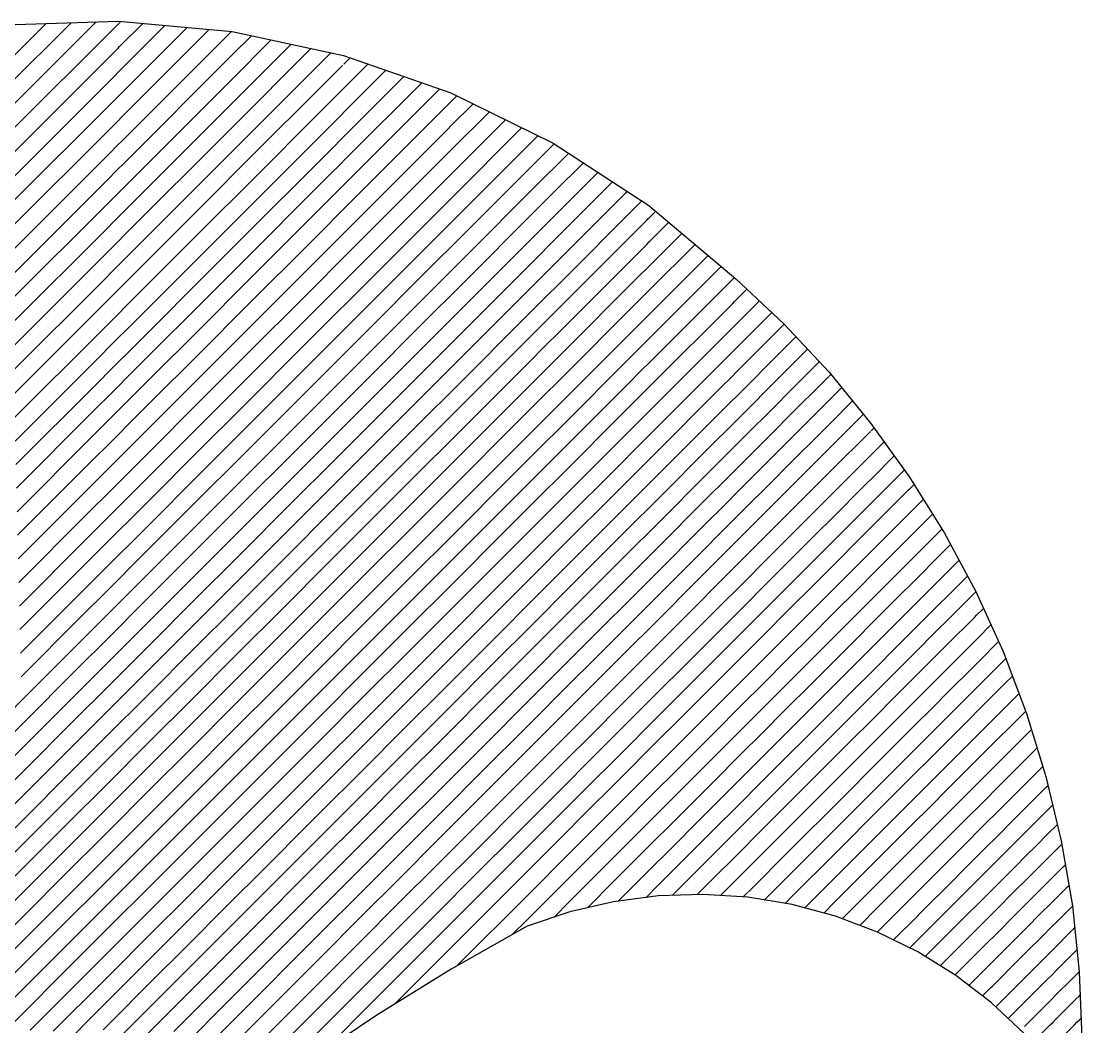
# Model space of a CAD drawing. Header units: metres. Extents: x 0 to 7795, y 0 to 4205.
# Drawn here: x 7352.68 to 7368.2, y 766.69 to 781.4 of the extents above; entities that cross this region are included whole.
import ezdxf

# ---------------------------------------------------------------- set-up
doc = ezdxf.new("R2010")
doc.units = ezdxf.units.M
doc.layers.add('MTH-CARIMBO-TXT1', color=1, linetype='Continuous')

msp = doc.modelspace()

# ---------------------------------------------------------------- linework, layer by layer
at = {"layer": 'MTH-CARIMBO-TXT1', "linetype": 'Continuous'}
for p, q in [((7352.449286, 780.778063), (7353.040679, 781.369456)), ((7352.457987, 780.43321), (7353.405694, 781.380918)), ((7352.466687, 780.088357), (7353.770709, 781.39238)), ((7352.475387, 779.743504), (7354.09869, 781.366806)), ((7354.102346, 781.370463), (7354.131838, 781.399955)), ((7354.116329, 781.030892), (7354.45598, 781.370544)), ((7354.130312, 780.691322), (7354.780122, 781.341132)), ((7354.144295, 780.351751), (7355.104265, 781.311721)), ((7354.158278, 780.012181), (7355.428407, 781.28231)), ((7354.172261, 779.67261), (7355.752549, 781.252899)), ((7355.761829, 780.908625), (7356.044279, 781.191075)), ((7352.484087, 779.39865), (7354.074218, 780.988781)), ((7354.074218, 780.988781), (7354.094974, 781.009537)), ((7354.094974, 781.009537), (7354.116329, 781.030892)), ((7355.762488, 780.555731), (7356.335122, 781.128365)), ((7355.763147, 780.202836), (7356.625965, 781.065654)), ((7355.763805, 779.849941), (7356.916807, 781.002944)), ((7354.186243, 779.33304), (7355.739972, 780.886769)), ((7355.739972, 780.886769), (7355.761829, 780.908625)), ((7355.764464, 779.497047), (7357.20765, 780.940233)), ((7357.395138, 780.774167), (7357.487962, 780.866992)), ((7354.089456, 780.650466), (7354.130312, 780.691322)), ((7355.765123, 779.144152), (7357.375667, 780.754696)), ((7357.407033, 780.432509), (7357.750384, 780.77586)), ((7357.418928, 780.090851), (7358.012805, 780.684728)), ((7352.492787, 779.053797), (7354.049746, 780.610755)), ((7354.049746, 780.610755), (7354.089456, 780.650466)), ((7354.200226, 778.993469), (7355.718176, 780.511419)), ((7355.718176, 780.511419), (7355.762488, 780.555731)), ((7357.430823, 779.749193), (7358.275226, 780.593596)), ((7355.765782, 778.791258), (7357.335012, 780.360488)), ((7357.335012, 780.360488), (7357.371236, 780.396712)), ((7357.371236, 780.396712), (7357.407033, 780.432509)), ((7357.442719, 779.407534), (7358.537648, 780.502464)), ((7357.454614, 779.065876), (7358.800069, 780.411332)), ((7352.501488, 778.708944), (7354.025274, 780.23273)), ((7354.025274, 780.23273), (7354.083938, 780.291394)), ((7354.083938, 780.291394), (7354.144295, 780.351751)), ((7355.696379, 780.136069), (7355.763147, 780.202836)), ((7357.466509, 778.724218), (7358.954026, 780.211735)), ((7358.954026, 780.211735), (7358.965488, 780.223197)), ((7358.965488, 780.223197), (7359.05316, 780.310869)), ((7354.214209, 778.653899), (7355.696379, 780.136069)), ((7357.357012, 780.028934), (7357.418928, 780.090851)), ((7358.965541, 779.869696), (7359.290344, 780.1945)), ((7358.965594, 779.516196), (7359.527528, 780.07813)), ((7354.000802, 779.854705), (7354.07842, 779.932323)), ((7354.07842, 779.932323), (7354.158278, 780.012181)), ((7355.76644, 778.438363), (7357.294357, 779.966279)), ((7357.294357, 779.966279), (7357.357012, 780.028934)), ((7358.965646, 779.162695), (7359.764712, 779.961761)), ((7352.510188, 778.364091), (7354.000802, 779.854705)), ((7354.228192, 778.314328), (7355.674583, 779.760719)), ((7355.674583, 779.760719), (7355.763805, 779.849941)), ((7357.342788, 779.661157), (7357.430823, 779.749193)), ((7357.478404, 778.38256), (7358.923079, 779.827235)), ((7358.923079, 779.827235), (7358.965541, 779.869696)), ((7358.965699, 778.809195), (7360.001897, 779.845392)), ((7354.072902, 779.573252), (7354.172261, 779.67261)), ((7357.253702, 779.572071), (7357.342788, 779.661157)), ((7358.965752, 778.455694), (7360.239081, 779.729023)), ((7358.965805, 778.102194), (7360.459046, 779.595435)), ((7360.462485, 779.598874), (7360.474873, 779.611261)), ((7352.518888, 778.019238), (7353.97633, 779.476679)), ((7353.97633, 779.476679), (7354.072902, 779.573252)), ((7355.652786, 779.385369), (7355.764464, 779.497047)), ((7355.767099, 778.085468), (7357.253702, 779.572071)), ((7357.490299, 778.040902), (7358.892132, 779.442735)), ((7358.892132, 779.442735), (7358.965594, 779.516196)), ((7360.469934, 779.252769), (7360.688847, 779.471683)), ((7354.067384, 779.214181), (7354.186243, 779.33304)), ((7354.242175, 777.974758), (7355.652786, 779.385369)), ((7357.213047, 779.177863), (7357.328563, 779.293379)), ((7357.328563, 779.293379), (7357.442719, 779.407534)), ((7360.477383, 778.906665), (7360.902822, 779.332104)), ((7353.951858, 779.098654), (7354.067384, 779.214181)), ((7355.63099, 779.010019), (7355.765123, 779.144152)), ((7355.767758, 777.732574), (7357.213047, 779.177863)), ((7358.861185, 779.058234), (7358.965646, 779.162695)), ((7358.965858, 777.748694), (7360.409154, 779.191989)), ((7360.409154, 779.191989), (7360.449178, 779.232014)), ((7360.449178, 779.232014), (7360.469934, 779.252769)), ((7360.484832, 778.56056), (7361.116797, 779.192525)), ((7352.527588, 777.674384), (7353.951858, 779.098654)), ((7354.061866, 778.855109), (7354.200226, 778.993469)), ((7354.256158, 777.635187), (7355.63099, 779.010019)), ((7357.314339, 778.925602), (7357.454614, 779.065876)), ((7357.502195, 777.699243), (7358.861185, 779.058234)), ((7360.49228, 778.214455), (7361.330772, 779.052947)), ((7353.927386, 778.720629), (7354.061866, 778.855109)), ((7357.172392, 778.783654), (7357.314339, 778.925602)), ((7358.830238, 778.673734), (7358.965699, 778.809195)), ((7360.359261, 778.788543), (7360.437046, 778.866328)), ((7360.437046, 778.866328), (7360.477383, 778.906665)), ((7360.499729, 777.868351), (7361.544746, 778.913368)), ((7352.536288, 777.329531), (7353.927386, 778.720629)), ((7354.056348, 778.496038), (7354.214209, 778.653899)), ((7355.609194, 778.63467), (7355.765782, 778.791258)), ((7355.768417, 777.379679), (7357.172392, 778.783654)), ((7357.300115, 778.557824), (7357.466509, 778.724218)), ((7357.51409, 777.357585), (7358.830238, 778.673734)), ((7358.965911, 777.395193), (7360.359261, 778.788543)), ((7360.507178, 777.522246), (7361.758721, 778.773789)), ((7353.902914, 778.342603), (7354.056348, 778.496038)), ((7354.270141, 777.295617), (7355.609194, 778.63467)), ((7357.131737, 778.389446), (7357.300115, 778.557824)), ((7360.309369, 778.385097), (7360.424914, 778.500642)), ((7360.424914, 778.500642), (7360.484832, 778.56056)), ((7360.514626, 777.176141), (7361.834472, 778.495987)), ((7361.834472, 778.495987), (7361.848188, 778.509703)), ((7361.848188, 778.509703), (7361.860775, 778.52229)), ((7361.860775, 778.52229), (7361.960905, 778.62242)), ((7352.544988, 776.984678), (7353.902914, 778.342603)), ((7355.587397, 778.25932), (7355.76644, 778.438363)), ((7355.769075, 777.026784), (7357.131737, 778.389446)), ((7357.285891, 778.190047), (7357.478404, 778.38256)), ((7358.799291, 778.289233), (7358.965752, 778.455694)), ((7358.965964, 777.041693), (7360.309369, 778.385097)), ((7361.865517, 778.173479), (7362.152836, 778.460798)), ((7354.05083, 778.136967), (7354.228192, 778.314328)), ((7354.284124, 776.956046), (7355.587397, 778.25932)), ((7357.091082, 777.995237), (7357.285891, 778.190047)), ((7357.525985, 777.015927), (7358.799291, 778.289233)), ((7360.412781, 778.134956), (7360.49228, 778.214455)), ((7361.870259, 777.824668), (7362.344768, 778.299176)), ((7353.878442, 777.964578), (7354.05083, 778.136967)), ((7355.565601, 777.88397), (7355.767099, 778.085468)), ((7357.271667, 777.822269), (7357.490299, 778.040902)), ((7358.768344, 777.904733), (7358.965805, 778.102194)), ((7360.259477, 777.981652), (7360.412781, 778.134956)), ((7360.522075, 776.830037), (7361.790039, 778.098001)), ((7361.790039, 778.098001), (7361.829398, 778.137359)), ((7361.829398, 778.137359), (7361.865517, 778.173479)), ((7361.875001, 777.475856), (7362.5367, 778.137554)), ((7352.553689, 776.639825), (7353.878442, 777.964578)), ((7354.045312, 777.777895), (7354.242175, 777.974758)), ((7354.298107, 776.616476), (7355.565601, 777.88397)), ((7355.769734, 776.67389), (7357.091082, 777.995237)), ((7357.53788, 776.674269), (7358.768344, 777.904733)), ((7358.966017, 776.688192), (7360.259477, 777.981652)), ((7361.879743, 777.127045), (7362.728631, 777.975933)), ((7353.85397, 777.586552), (7354.045312, 777.777895)), ((7355.543804, 777.50862), (7355.767758, 777.732574)), ((7357.050427, 777.601029), (7357.271667, 777.822269)), ((7358.737397, 777.520232), (7358.965858, 777.748694)), ((7360.209584, 777.578206), (7360.400649, 777.769271)), ((7360.400649, 777.769271), (7360.499729, 777.868351)), ((7361.745607, 777.700015), (7361.810608, 777.765016)), ((7361.810608, 777.765016), (7361.870259, 777.824668)), ((7361.884485, 776.778233), (7362.920563, 777.814311)), ((7352.562389, 776.294972), (7353.85397, 777.586552)), ((7354.039794, 777.418824), (7354.256158, 777.635187)), ((7355.770393, 776.320995), (7357.050427, 777.601029)), ((7357.257443, 777.454492), (7357.502195, 777.699243)), ((7358.96607, 776.334692), (7360.209584, 777.578206)), ((7360.529524, 776.483932), (7361.745607, 777.700015)), ((7361.889227, 776.429422), (7363.112494, 777.652689)), ((7353.829498, 777.208527), (7354.039794, 777.418824)), ((7354.31209, 776.276905), (7355.543804, 777.50862)), ((7357.009772, 777.206821), (7357.257443, 777.454492)), ((7357.549775, 776.332611), (7358.737397, 777.520232)), ((7360.388517, 777.403585), (7360.507178, 777.522246)), ((7361.791818, 777.392672), (7361.875001, 777.475856)), ((7363.139323, 777.325964), (7363.29581, 777.482451)), ((7354.034277, 777.059753), (7354.270141, 777.295617)), ((7355.522008, 777.13327), (7355.768417, 777.379679)), ((7357.243219, 777.086714), (7357.51409, 777.357585)), ((7358.70645, 777.135732), (7358.965911, 777.395193)), ((7360.159692, 777.17476), (7360.388517, 777.403585)), ((7360.536973, 776.137827), (7361.701175, 777.30203)), ((7361.701175, 777.30203), (7361.791818, 777.392672)), ((7361.893969, 776.08061), (7363.087919, 777.27456)), ((7363.087919, 777.27456), (7363.115578, 777.302219)), ((7363.115578, 777.302219), (7363.139323, 777.325964)), ((7363.146018, 776.979106), (7363.478074, 777.311162)), ((7352.571089, 775.950118), (7353.829498, 777.208527)), ((7354.326072, 775.937335), (7355.522008, 777.13327)), ((7355.771052, 775.9681), (7357.009772, 777.206821)), ((7357.561671, 775.990953), (7358.70645, 777.135732)), ((7358.966123, 775.981191), (7360.159692, 777.17476)), ((7360.376384, 777.037899), (7360.514626, 777.176141)), ((7361.773028, 777.020329), (7361.879743, 777.127045)), ((7363.152713, 776.632248), (7363.660338, 777.139873)), ((7353.805026, 776.830502), (7354.034277, 777.059753)), ((7354.028759, 776.700681), (7354.284124, 776.956046)), ((7355.500211, 776.75792), (7355.769075, 777.026784)), ((7356.969117, 776.812612), (7357.243219, 777.086714)), ((7357.228994, 776.718937), (7357.525985, 777.015927)), ((7358.675503, 776.751232), (7358.965964, 777.041693)), ((7360.109799, 776.771314), (7360.376384, 777.037899)), ((7361.656743, 776.904044), (7361.773028, 777.020329)), ((7363.095632, 776.92872), (7363.146018, 776.979106)), ((7363.159409, 776.28539), (7363.837455, 776.963436)), ((7352.579789, 775.605265), (7353.805026, 776.830502)), ((7355.77171, 775.615206), (7356.969117, 776.812612)), ((7360.364252, 776.672213), (7360.522075, 776.830037)), ((7360.544421, 775.791723), (7361.656743, 776.904044)), ((7361.898711, 775.731799), (7363.036943, 776.870031)), ((7363.036943, 776.870031), (7363.095632, 776.92872)), ((7353.780554, 776.452476), (7354.028759, 776.700681)), ((7354.340055, 775.597764), (7355.500211, 776.75792)), ((7355.478415, 776.38257), (7355.769734, 776.67389)), ((7356.928462, 776.418404), (7357.228994, 776.718937)), ((7357.21477, 776.351159), (7357.53788, 776.674269)), ((7357.573566, 775.649294), (7358.675503, 776.751232)), ((7358.644556, 776.366731), (7358.966017, 776.688192)), ((7358.966176, 775.627691), (7360.109799, 776.771314)), ((7360.059907, 776.367869), (7360.364252, 776.672213)), ((7361.612311, 776.506059), (7361.754238, 776.647986)), ((7361.754238, 776.647986), (7361.884485, 776.778233)), ((7363.075687, 776.555221), (7363.152713, 776.632248)), ((7363.84303, 776.615457), (7364.013125, 776.785553)), ((7354.023241, 776.34161), (7354.298107, 776.616476)), ((7360.352119, 776.306528), (7360.529524, 776.483932)), ((7360.55187, 775.445618), (7361.612311, 776.506059)), ((7362.985967, 776.465501), (7363.075687, 776.555221)), ((7363.166104, 775.938532), (7363.813609, 776.586037)), ((7363.813609, 776.586037), (7363.84303, 776.615457)), ((7363.847887, 776.266762), (7364.183933, 776.602808)), ((7352.588489, 775.260412), (7353.780554, 776.452476)), ((7353.756082, 776.074451), (7354.023241, 776.34161)), ((7354.354038, 775.258194), (7355.478415, 776.38257)), ((7355.456618, 776.007221), (7355.770393, 776.320995)), ((7355.772369, 775.262311), (7356.928462, 776.418404)), ((7356.887807, 776.024196), (7357.21477, 776.351159)), ((7357.200546, 775.983381), (7357.549775, 776.332611)), ((7357.585461, 775.307636), (7358.644556, 776.366731)), ((7358.613609, 775.982231), (7358.96607, 776.334692)), ((7358.966229, 775.274191), (7360.059907, 776.367869)), ((7361.735447, 776.275642), (7361.889227, 776.429422)), ((7361.903453, 775.382988), (7362.985967, 776.465501)), ((7363.852745, 775.918066), (7364.354742, 776.420063)), ((7354.017723, 775.982539), (7354.31209, 776.276905)), ((7360.010015, 775.964423), (7360.352119, 776.306528)), ((7361.567878, 776.108073), (7361.735447, 776.275642)), ((7362.93499, 776.060972), (7363.055741, 776.181723)), ((7363.055741, 776.181723), (7363.159409, 776.28539)), ((7363.172799, 775.591673), (7363.789764, 776.208638)), ((7363.789764, 776.208638), (7363.847887, 776.266762)), ((7363.857603, 775.569371), (7364.494191, 776.205959)), ((7364.499043, 776.21081), (7364.523721, 776.235488)), ((7352.597189, 774.915559), (7353.756082, 776.074451)), ((7355.773028, 774.909416), (7356.887807, 776.024196)), ((7360.339987, 775.940842), (7360.536973, 776.137827)), ((7360.559319, 775.099513), (7361.567878, 776.108073)), ((7361.716657, 775.903299), (7361.893969, 776.08061)), ((7361.908195, 775.034176), (7362.93499, 776.060972)), ((7364.503116, 775.86133), (7364.683023, 776.041237)), ((7353.73161, 775.696426), (7354.017723, 775.982539)), ((7354.012205, 775.623467), (7354.326072, 775.937335)), ((7354.368021, 774.918623), (7355.456618, 776.007221)), ((7355.434822, 775.631871), (7355.771052, 775.9681)), ((7356.847152, 775.629987), (7357.200546, 775.983381)), ((7357.186322, 775.615604), (7357.561671, 775.990953)), ((7357.597356, 774.965978), (7358.613609, 775.982231)), ((7358.582662, 775.59773), (7358.966123, 775.981191)), ((7358.966282, 774.92069), (7360.010015, 775.964423)), ((7359.960122, 775.560977), (7360.339987, 775.940842)), ((7361.523446, 775.710087), (7361.716657, 775.903299)), ((7363.035796, 775.808224), (7363.166104, 775.938532)), ((7363.765918, 775.831239), (7363.852745, 775.918066)), ((7364.467748, 775.825962), (7364.503116, 775.86133)), ((7360.327855, 775.575156), (7360.544421, 775.791723)), ((7360.566768, 774.753409), (7361.523446, 775.710087)), ((7361.697867, 775.530955), (7361.898711, 775.731799)), ((7362.884014, 775.656442), (7363.035796, 775.808224)), ((7363.179495, 775.244815), (7363.765918, 775.831239)), ((7363.862461, 775.220675), (7364.467748, 775.825962)), ((7364.507189, 775.511849), (7364.842325, 775.846986)), ((7352.60589, 774.570705), (7353.73161, 775.696426)), ((7353.707138, 775.3184), (7354.012205, 775.623467)), ((7354.006687, 775.264396), (7354.340055, 775.597764)), ((7354.382004, 774.579053), (7355.434822, 775.631871)), ((7355.413025, 775.256521), (7355.77171, 775.615206)), ((7355.773687, 774.556522), (7356.847152, 775.629987)), ((7356.806497, 775.235779), (7357.186322, 775.615604)), ((7357.172098, 775.247826), (7357.573566, 775.649294)), ((7357.609252, 774.62432), (7358.582662, 775.59773)), ((7358.551715, 775.21323), (7358.966176, 775.627691)), ((7358.966335, 774.56719), (7359.960122, 775.560977)), ((7359.91023, 775.157531), (7360.327855, 775.575156)), ((7361.912937, 774.685365), (7362.884014, 775.656442)), ((7363.015851, 775.434725), (7363.172799, 775.591673)), ((7363.742072, 775.45384), (7363.857603, 775.569371)), ((7364.511262, 775.162369), (7365.001628, 775.652735)), ((7360.315722, 775.20947), (7360.55187, 775.445618)), ((7361.479014, 775.312102), (7361.697867, 775.530955)), ((7362.833038, 775.251912), (7363.015851, 775.434725)), ((7363.18619, 774.897957), (7363.742072, 775.45384)), ((7363.867319, 774.871979), (7364.441305, 775.445965)), ((7364.441305, 775.445965), (7364.507189, 775.511849)), ((7364.515335, 774.812889), (7365.103105, 775.400659)), ((7365.112992, 775.410546), (7365.157322, 775.454876)), ((7352.61459, 774.225852), (7353.707138, 775.3184)), ((7353.682666, 774.940375), (7354.006687, 775.264396)), ((7354.001169, 774.905325), (7354.354038, 775.258194)), ((7354.395987, 774.239482), (7355.413025, 775.256521)), ((7355.391229, 774.881171), (7355.772369, 775.262311)), ((7355.774345, 774.203627), (7356.806497, 775.235779)), ((7356.765842, 774.84157), (7357.172098, 775.247826)), ((7357.157874, 774.880049), (7357.585461, 775.307636)), ((7358.520768, 774.82873), (7358.966229, 775.274191)), ((7360.574216, 774.407304), (7361.479014, 775.312102)), ((7361.679077, 775.158612), (7361.903453, 775.382988)), ((7361.917679, 774.336553), (7362.833038, 775.251912)), ((7362.995905, 775.061226), (7363.179495, 775.244815)), ((7365.117429, 775.061429), (7365.30497, 775.24897)), ((7357.621147, 774.282662), (7358.551715, 775.21323)), ((7358.966388, 774.213689), (7359.91023, 775.157531)), ((7359.860338, 774.754086), (7360.315722, 775.20947)), ((7360.30359, 774.843784), (7360.559319, 775.099513)), ((7361.434582, 774.914116), (7361.679077, 775.158612)), ((7363.718227, 775.076441), (7363.862461, 775.220675)), ((7364.414862, 775.065969), (7364.511262, 775.162369)), ((7352.62329, 773.880999), (7353.682666, 774.940375)), ((7357.14365, 774.512271), (7357.597356, 774.965978)), ((7361.660287, 774.786268), (7361.908195, 775.034176)), ((7362.782062, 774.847383), (7362.995905, 775.061226)), ((7363.192885, 774.551099), (7363.718227, 775.076441)), ((7363.872177, 774.523284), (7364.414862, 775.065969)), ((7364.519408, 774.463408), (7365.075601, 775.019601)), ((7365.075601, 775.019601), (7365.117429, 775.061429)), ((7365.121865, 774.712312), (7365.452617, 775.043064)), ((7353.658194, 774.562349), (7354.001169, 774.905325)), ((7353.995651, 774.546253), (7354.368021, 774.918623)), ((7354.40997, 773.899912), (7355.391229, 774.881171)), ((7355.369432, 774.505821), (7355.773028, 774.909416)), ((7355.775004, 773.850733), (7356.765842, 774.84157)), ((7356.725187, 774.447362), (7357.157874, 774.880049)), ((7357.633042, 773.941004), (7358.520768, 774.82873)), ((7358.489821, 774.444229), (7358.966282, 774.92069)), ((7359.810445, 774.35064), (7360.30359, 774.843784)), ((7360.581665, 774.0612), (7361.434582, 774.914116)), ((7361.390149, 774.516131), (7361.660287, 774.786268)), ((7361.922421, 773.987742), (7362.782062, 774.847383)), ((7362.97596, 774.687728), (7363.18619, 774.897957)), ((7363.694381, 774.699042), (7363.867319, 774.871979)), ((7364.388418, 774.685972), (7364.515335, 774.812889)), ((7365.126302, 774.363196), (7365.600265, 774.837159)), ((7357.129425, 774.144494), (7357.609252, 774.62432)), ((7358.966441, 773.860189), (7359.860338, 774.754086)), ((7360.291457, 774.478099), (7360.566768, 774.753409)), ((7361.641497, 774.413925), (7361.912937, 774.685365)), ((7362.731085, 774.442853), (7362.97596, 774.687728)), ((7363.19958, 774.204241), (7363.694381, 774.699042)), ((7363.877034, 774.174588), (7364.388418, 774.685972)), ((7364.523481, 774.113928), (7365.048097, 774.638544)), ((7365.048097, 774.638544), (7365.121865, 774.712312)), ((7365.678119, 774.56146), (7365.742045, 774.625385)), ((7352.63199, 773.536146), (7353.658194, 774.562349)), ((7353.633722, 774.184324), (7353.995651, 774.546253)), ((7353.990133, 774.187182), (7354.382004, 774.579053)), ((7354.423953, 773.560341), (7355.369432, 774.505821)), ((7355.347636, 774.130471), (7355.773687, 774.556522)), ((7356.684532, 774.053154), (7357.14365, 774.512271)), ((7358.458874, 774.059729), (7358.966335, 774.56719)), ((7359.760553, 773.947194), (7360.291457, 774.478099)), ((7360.589114, 773.715095), (7361.390149, 774.516131)), ((7362.956015, 774.314229), (7363.192885, 774.551099)), ((7363.670535, 774.321643), (7363.872177, 774.523284)), ((7364.361975, 774.305976), (7364.519408, 774.463408)), ((7365.130738, 774.014079), (7365.661944, 774.545284)), ((7365.661944, 774.545284), (7365.678119, 774.56146)), ((7355.775663, 773.497838), (7356.725187, 774.447362)), ((7357.644937, 773.599345), (7358.489821, 774.444229)), ((7358.966494, 773.506688), (7359.810445, 774.35064)), ((7360.279325, 774.112413), (7360.574216, 774.407304)), ((7361.345717, 774.118145), (7361.641497, 774.413925)), ((7361.622707, 774.041581), (7361.917679, 774.336553)), ((7361.927163, 773.638931), (7362.731085, 774.442853)), ((7362.680109, 774.038323), (7362.956015, 774.314229)), ((7363.206276, 773.857383), (7363.670535, 774.321643)), ((7363.881892, 773.825893), (7364.361975, 774.305976)), ((7365.020593, 774.257486), (7365.126302, 774.363196)), ((7365.684146, 774.213933), (7365.877785, 774.407572)), ((7352.64069, 773.191293), (7353.633722, 774.184324)), ((7353.60925, 773.806299), (7353.990133, 774.187182)), ((7353.984615, 773.828111), (7354.395987, 774.239482)), ((7355.32584, 773.755121), (7355.774345, 774.203627)), ((7357.115201, 773.776716), (7357.621147, 774.282662)), ((7358.427927, 773.675228), (7358.966388, 774.213689)), ((7362.936069, 773.94073), (7363.19958, 774.204241)), ((7363.64669, 773.944244), (7363.877034, 774.174588)), ((7364.527554, 773.764448), (7365.020593, 774.257486)), ((7365.135175, 773.664962), (7365.635147, 774.164934)), ((7365.635147, 774.164934), (7365.684146, 774.213933)), ((7365.690173, 773.866406), (7366.013526, 774.18976)), ((7354.437936, 773.220771), (7355.347636, 774.130471)), ((7355.776322, 773.144943), (7356.684532, 774.053154)), ((7356.643877, 773.658945), (7357.129425, 774.144494)), ((7357.656832, 773.257687), (7358.458874, 774.059729)), ((7359.710661, 773.543748), (7360.279325, 774.112413)), ((7360.267193, 773.746727), (7360.581665, 774.0612)), ((7360.596563, 773.36899), (7361.345717, 774.118145)), ((7361.301285, 773.720159), (7361.622707, 774.041581)), ((7361.931905, 773.290119), (7362.680109, 774.038323)), ((7364.335532, 773.925979), (7364.523481, 774.113928)), ((7364.993088, 773.876429), (7365.130738, 774.014079)), ((7353.979097, 773.469039), (7354.40997, 773.899912)), ((7355.304043, 773.379772), (7355.775004, 773.850733)), ((7357.100977, 773.408939), (7357.633042, 773.941004)), ((7358.39698, 773.290728), (7358.966441, 773.860189)), ((7358.966547, 773.153188), (7359.760553, 773.947194)), ((7361.603917, 773.669238), (7361.922421, 773.987742)), ((7362.629133, 773.633794), (7362.936069, 773.94073)), ((7362.916124, 773.567231), (7363.206276, 773.857383)), ((7363.212971, 773.510525), (7363.64669, 773.944244)), ((7363.88675, 773.477197), (7364.335532, 773.925979)), ((7364.531627, 773.414967), (7364.993088, 773.876429)), ((7365.60835, 773.784584), (7365.690173, 773.866406)), ((7365.696199, 773.518879), (7366.149267, 773.971947)), ((7352.649391, 772.846439), (7353.60925, 773.806299)), ((7353.584778, 773.428273), (7353.984615, 773.828111)), ((7354.451918, 772.8812), (7355.32584, 773.755121)), ((7356.603222, 773.264737), (7357.115201, 773.776716)), ((7359.660768, 773.140303), (7360.267193, 773.746727)), ((7360.25506, 773.381041), (7360.589114, 773.715095)), ((7360.604011, 773.022886), (7361.301285, 773.720159)), ((7363.622844, 773.566845), (7363.881892, 773.825893)), ((7364.309089, 773.545983), (7364.527554, 773.764448)), ((7365.139611, 773.315845), (7365.60835, 773.784584)), ((7366.193072, 773.662199), (7366.276114, 773.745241)), ((7353.973579, 773.109968), (7354.423953, 773.560341)), ((7355.77698, 772.792049), (7356.643877, 773.658945)), ((7357.086753, 773.041161), (7357.644937, 773.599345)), ((7357.668728, 772.916029), (7358.427927, 773.675228)), ((7358.9666, 772.799687), (7359.710661, 773.543748)), ((7361.256853, 773.322174), (7361.603917, 773.669238)), ((7361.585127, 773.296894), (7361.927163, 773.638931)), ((7361.936647, 772.941308), (7362.629133, 773.633794)), ((7362.578157, 773.229264), (7362.916124, 773.567231)), ((7363.219666, 773.163667), (7363.622844, 773.566845)), ((7363.891608, 773.128502), (7364.309089, 773.545983)), ((7364.965584, 773.495371), (7365.135175, 773.664962)), ((7365.702226, 773.171352), (7366.169151, 773.638278)), ((7366.169151, 773.638278), (7366.193072, 773.662199)), ((7352.658091, 772.501586), (7353.584778, 773.428273)), ((7353.560306, 773.050248), (7353.979097, 773.469039)), ((7354.465901, 772.54163), (7355.304043, 773.379772)), ((7355.282247, 773.004422), (7355.775663, 773.497838)), ((7356.562567, 772.870528), (7357.100977, 773.408939)), ((7358.366033, 772.906228), (7358.966494, 773.506688)), ((7359.610876, 772.736857), (7360.25506, 773.381041)), ((7362.896179, 773.193733), (7363.212971, 773.510525)), ((7363.598999, 773.189446), (7363.88675, 773.477197)), ((7364.282646, 773.165986), (7364.531627, 773.414967)), ((7364.5357, 773.065487), (7364.965584, 773.495371)), ((7365.144048, 772.966728), (7365.581553, 773.404233)), ((7365.581553, 773.404233), (7365.696199, 773.518879)), ((7366.201971, 773.317544), (7366.399584, 773.515158)), ((7353.968061, 772.750897), (7354.437936, 773.220771)), ((7355.777639, 772.439154), (7356.603222, 773.264737)), ((7357.072529, 772.673384), (7357.656832, 773.257687)), ((7357.680623, 772.574371), (7358.39698, 773.290728)), ((7360.242928, 773.015356), (7360.596563, 773.36899)), ((7360.61146, 772.676781), (7361.256853, 773.322174)), ((7361.212421, 772.924188), (7361.585127, 773.296894)), ((7361.566337, 772.924551), (7361.931905, 773.290119)), ((7361.941389, 772.592496), (7362.578157, 773.229264)), ((7364.93808, 773.114313), (7365.139611, 773.315845)), ((7365.708252, 772.823826), (7366.145046, 773.26062)), ((7366.145046, 773.26062), (7366.201971, 773.317544)), ((7366.210869, 772.972889), (7366.523055, 773.285075)), ((7353.535834, 772.672223), (7353.973579, 773.109968)), ((7355.26045, 772.629072), (7355.776322, 773.144943)), ((7358.335086, 772.521727), (7358.966547, 773.153188)), ((7358.966653, 772.446187), (7359.660768, 773.140303)), ((7362.52718, 772.824734), (7362.896179, 773.193733)), ((7362.876233, 772.820234), (7363.219666, 773.163667)), ((7363.226362, 772.816809), (7363.598999, 773.189446)), ((7363.575153, 772.812047), (7363.891608, 773.128502)), ((7363.896466, 772.779806), (7364.282646, 773.165986)), ((7364.256203, 772.78599), (7364.5357, 773.065487)), ((7364.539773, 772.716007), (7364.93808, 773.114313)), ((7365.554757, 773.023883), (7365.702226, 773.171352)), ((7352.666791, 772.156733), (7353.560306, 773.050248)), ((7354.479884, 772.202059), (7355.282247, 773.004422)), ((7356.521912, 772.47632), (7357.086753, 773.041161)), ((7357.058305, 772.305606), (7357.668728, 772.916029)), ((7359.560983, 772.333411), (7360.242928, 773.015356)), ((7360.230795, 772.64967), (7360.604011, 773.022886)), ((7360.618909, 772.330676), (7361.212421, 772.924188)), ((7361.167988, 772.526202), (7361.566337, 772.924551)), ((7361.547547, 772.552207), (7361.936647, 772.941308)), ((7364.910576, 772.733256), (7365.144048, 772.966728)), ((7365.148485, 772.617611), (7365.554757, 773.023883)), ((7366.120942, 772.882962), (7366.210869, 772.972889)), ((7366.219768, 772.628235), (7366.643482, 773.051948)), ((7353.962543, 772.391825), (7354.451918, 772.8812)), ((7355.238654, 772.253722), (7355.77698, 772.792049)), ((7355.778298, 772.086259), (7356.562567, 772.870528)), ((7357.692518, 772.232713), (7358.366033, 772.906228)), ((7358.304139, 772.137227), (7358.9666, 772.799687)), ((7361.946131, 772.243685), (7362.52718, 772.824734)), ((7362.476204, 772.420205), (7362.876233, 772.820234)), ((7362.856288, 772.446735), (7363.226362, 772.816809)), ((7363.233057, 772.469951), (7363.575153, 772.812047)), ((7363.551307, 772.434648), (7363.896466, 772.779806)), ((7363.901324, 772.431111), (7364.256203, 772.78599)), ((7365.52796, 772.643533), (7365.708252, 772.823826)), ((7365.714279, 772.476299), (7366.120942, 772.882962)), ((7366.657252, 772.712166), (7366.756963, 772.811876)), ((7352.675491, 771.81188), (7353.535834, 772.672223)), ((7353.511362, 772.294197), (7353.968061, 772.750897)), ((7354.493867, 771.862489), (7355.26045, 772.629072)), ((7356.481257, 772.082112), (7357.072529, 772.673384)), ((7358.966706, 772.092687), (7359.610876, 772.736857)), ((7359.511091, 771.929965), (7360.230795, 772.64967)), ((7360.218663, 772.283984), (7360.61146, 772.676781)), ((7364.229759, 772.405993), (7364.539773, 772.716007)), ((7364.543846, 772.366526), (7364.910576, 772.733256)), ((7364.883071, 772.352198), (7365.148485, 772.617611)), ((7365.152921, 772.268494), (7365.52796, 772.643533)), ((7366.096837, 772.505304), (7366.219768, 772.628235)), ((7366.228667, 772.28358), (7366.624238, 772.679151)), ((7366.624238, 772.679151), (7366.657252, 772.712166)), ((7353.957025, 772.032754), (7354.465901, 772.54163)), ((7355.778957, 771.733365), (7356.521912, 772.47632)), ((7357.044081, 771.937829), (7357.680623, 772.574371)), ((7357.704413, 771.891055), (7358.335086, 772.521727)), ((7358.273192, 771.752726), (7358.966653, 772.446187)), ((7360.626358, 771.984572), (7361.167988, 772.526202)), ((7361.123556, 772.128217), (7361.547547, 772.552207)), ((7361.528757, 772.179864), (7361.941389, 772.592496)), ((7362.425228, 772.015675), (7362.856288, 772.446735)), ((7362.836343, 772.073236), (7363.233057, 772.469951)), ((7365.501163, 772.263183), (7365.714279, 772.476299)), ((7365.720305, 772.128772), (7366.096837, 772.505304)), ((7366.670334, 772.371694), (7366.867672, 772.569032)), ((7352.684191, 771.467027), (7353.511362, 772.294197)), ((7353.48689, 771.916172), (7353.962543, 772.391825)), ((7355.216857, 771.878372), (7355.777639, 772.439154)), ((7356.440602, 771.687903), (7357.058305, 772.305606)), ((7358.966758, 771.739186), (7359.560983, 772.333411)), ((7360.206531, 771.918298), (7360.618909, 772.330676)), ((7361.950873, 771.894874), (7362.476204, 772.420205)), ((7363.239752, 772.123093), (7363.551307, 772.434648)), ((7363.527462, 772.057249), (7363.901324, 772.431111)), ((7363.906182, 772.082415), (7364.229759, 772.405993)), ((7364.203316, 772.025996), (7364.543846, 772.366526)), ((7364.547919, 772.017046), (7364.883071, 772.352198)), ((7366.237565, 771.938925), (7366.604994, 772.306354)), ((7366.604994, 772.306354), (7366.670334, 772.371694)), ((7366.683415, 772.031222), (7366.978382, 772.326189)), ((7353.951507, 771.673683), (7354.479884, 772.202059)), ((7354.50785, 771.522918), (7355.238654, 772.253722)), ((7357.029856, 771.570051), (7357.692518, 772.232713)), ((7357.716309, 771.549396), (7358.304139, 772.137227)), ((7359.461199, 771.52652), (7360.218663, 772.283984)), ((7361.079124, 771.730231), (7361.528757, 772.179864)), ((7361.509967, 771.807521), (7361.946131, 772.243685)), ((7364.855567, 771.971141), (7365.152921, 772.268494)), ((7365.157358, 771.919378), (7365.501163, 772.263183)), ((7366.072733, 772.127646), (7366.228667, 772.28358)), ((7353.462418, 771.538146), (7353.957025, 772.032754)), ((7355.195061, 771.503022), (7355.778298, 772.086259)), ((7355.779615, 771.38047), (7356.481257, 772.082112)), ((7358.242245, 771.368226), (7358.966706, 772.092687)), ((7360.194398, 771.552612), (7360.626358, 771.984572)), ((7360.633806, 771.638467), (7361.123556, 772.128217)), ((7361.955615, 771.546062), (7362.425228, 772.015675)), ((7362.374252, 771.611145), (7362.836343, 772.073236)), ((7362.816397, 771.699738), (7363.239752, 772.123093)), ((7363.246448, 771.776235), (7363.527462, 772.057249)), ((7363.503616, 771.67985), (7363.906182, 772.082415)), ((7363.911039, 771.73372), (7364.203316, 772.025996)), ((7364.176873, 771.646), (7364.547919, 772.017046)), ((7365.474366, 771.882833), (7365.720305, 772.128772)), ((7365.726332, 771.781245), (7366.072733, 772.127646)), ((7366.58575, 771.933556), (7366.683415, 772.031222)), ((7366.696497, 771.69075), (7367.040234, 772.034487)), ((7367.040234, 772.034487), (7367.052431, 772.046684)), ((7367.052431, 772.046684), (7367.083762, 772.078015)), ((7352.692891, 771.122173), (7353.48689, 771.916172)), ((7353.945989, 771.314611), (7354.493867, 771.862489)), ((7354.521833, 771.183348), (7355.216857, 771.878372)), ((7356.399947, 771.293695), (7357.044081, 771.937829)), ((7357.015632, 771.202274), (7357.704413, 771.891055)), ((7358.966811, 771.385686), (7359.511091, 771.929965)), ((7359.411306, 771.123074), (7360.206531, 771.918298)), ((7361.491177, 771.435177), (7361.950873, 771.894874)), ((7364.551992, 771.667566), (7364.855567, 771.971141)), ((7364.828063, 771.590083), (7365.157358, 771.919378)), ((7365.161794, 771.570261), (7365.474366, 771.882833)), ((7366.048628, 771.749988), (7366.237565, 771.938925)), ((7366.246464, 771.59427), (7366.58575, 771.933556)), ((7367.071007, 771.711706), (7367.181078, 771.821777)), ((7353.437946, 771.160121), (7353.951507, 771.673683)), ((7355.173264, 771.127672), (7355.778957, 771.733365)), ((7355.780274, 771.027575), (7356.440602, 771.687903)), ((7357.728204, 771.207738), (7358.273192, 771.752726)), ((7358.211298, 770.983726), (7358.966758, 771.739186)), ((7360.641255, 771.292362), (7361.079124, 771.730231)), ((7361.034692, 771.332246), (7361.509967, 771.807521)), ((7362.323275, 771.206616), (7362.816397, 771.699738)), ((7362.796452, 771.326239), (7363.246448, 771.776235)), ((7363.253143, 771.429376), (7363.503616, 771.67985)), ((7363.479771, 771.302451), (7363.911039, 771.73372)), ((7364.15043, 771.266003), (7364.551992, 771.667566)), ((7365.44757, 771.502483), (7365.726332, 771.781245)), ((7365.732359, 771.433718), (7366.048628, 771.749988)), ((7366.566506, 771.560759), (7366.696497, 771.69075)), ((7366.709579, 771.350278), (7367.028155, 771.668855)), ((7367.028155, 771.668855), (7367.071007, 771.711706)), ((7352.701592, 770.77732), (7353.462418, 771.538146)), ((7353.940472, 770.95554), (7354.50785, 771.522918)), ((7356.359292, 770.899487), (7357.029856, 771.570051)), ((7357.001408, 770.834496), (7357.716309, 771.549396)), ((7358.966864, 771.032185), (7359.461199, 771.52652)), ((7359.361414, 770.719628), (7360.194398, 771.552612)), ((7360.182266, 771.186927), (7360.633806, 771.638467)), ((7361.472386, 771.062834), (7361.955615, 771.546062)), ((7361.960357, 771.197251), (7362.374252, 771.611145)), ((7363.915897, 771.385024), (7364.176873, 771.646)), ((7364.556065, 771.318085), (7364.828063, 771.590083)), ((7364.800559, 771.209025), (7365.161794, 771.570261)), ((7366.024523, 771.37233), (7366.246464, 771.59427)), ((7366.255363, 771.249616), (7366.566506, 771.560759)), ((7367.089582, 771.376729), (7367.278393, 771.565539)), ((7352.207602, 770.990438), (7352.684191, 771.467027)), ((7354.535816, 770.843777), (7355.195061, 771.503022)), ((7355.151468, 770.752323), (7355.779615, 771.38047)), ((7357.740099, 770.86608), (7358.242245, 771.368226)), ((7358.180351, 770.599225), (7358.966811, 771.385686)), ((7360.99026, 770.93426), (7361.491177, 771.435177)), ((7362.776507, 770.95274), (7363.253143, 771.429376)), ((7363.455925, 770.925052), (7363.915897, 771.385024)), ((7365.166231, 771.221144), (7365.44757, 771.502483)), ((7365.420773, 771.122133), (7365.732359, 771.433718)), ((7365.738385, 771.086192), (7366.024523, 771.37233)), ((7367.016076, 771.303222), (7367.089582, 771.376729)), ((7353.413474, 770.782096), (7353.945989, 771.314611)), ((7355.780933, 770.674681), (7356.399947, 771.293695)), ((7356.318637, 770.505278), (7357.015632, 771.202274)), ((7356.987184, 770.466719), (7357.728204, 771.207738)), ((7360.170134, 770.821241), (7360.641255, 771.292362)), ((7360.648704, 770.946258), (7361.034692, 771.332246)), ((7361.965099, 770.848439), (7362.323275, 771.206616)), ((7362.272299, 770.802086), (7362.796452, 771.326239)), ((7363.259838, 771.082518), (7363.479771, 771.302451)), ((7363.920755, 771.036329), (7364.15043, 771.266003)), ((7364.123987, 770.886007), (7364.556065, 771.318085)), ((7364.560138, 770.968605), (7364.800559, 771.209025)), ((7364.773054, 770.827968), (7365.166231, 771.221144)), ((7366.000419, 770.994672), (7366.255363, 771.249616)), ((7366.547262, 771.187962), (7366.709579, 771.350278)), ((7366.72266, 771.009806), (7367.016076, 771.303222)), ((7367.108158, 771.041751), (7367.375709, 771.309301)), ((7352.199673, 770.628955), (7352.692891, 771.122173)), ((7352.710292, 770.432467), (7353.437946, 771.160121)), ((7353.934954, 770.596469), (7354.521833, 771.183348)), ((7354.549799, 770.504207), (7355.173264, 771.127672)), ((7358.966917, 770.678685), (7359.411306, 771.123074)), ((7359.311522, 770.316182), (7360.182266, 771.186927)), ((7360.945827, 770.536274), (7361.472386, 771.062834)), ((7361.453596, 770.69049), (7361.960357, 771.197251)), ((7362.756561, 770.579242), (7363.259838, 771.082518)), ((7365.170667, 770.872027), (7365.420773, 771.122133)), ((7365.393976, 770.741782), (7365.738385, 771.086192)), ((7366.264261, 770.904961), (7366.547262, 771.187962)), ((7353.389002, 770.40407), (7353.940472, 770.95554)), ((7355.129671, 770.376973), (7355.780274, 771.027575)), ((7355.781592, 770.321786), (7356.359292, 770.899487)), ((7357.751994, 770.524422), (7358.211298, 770.983726)), ((7358.149404, 770.214725), (7358.966864, 771.032185)), ((7360.158001, 770.455555), (7360.648704, 770.946258)), ((7360.656152, 770.600153), (7360.99026, 770.93426)), ((7362.221323, 770.397556), (7362.776507, 770.95274)), ((7363.266534, 770.73566), (7363.455925, 770.925052)), ((7363.432079, 770.547653), (7363.920755, 771.036329)), ((7364.097544, 770.50601), (7364.560138, 770.968605)), ((7365.744412, 770.738665), (7366.000419, 770.994672)), ((7365.976314, 770.617014), (7366.264261, 770.904961)), ((7366.528019, 770.815165), (7366.72266, 771.009806)), ((7366.735742, 770.669334), (7367.003997, 770.93759)), ((7367.003997, 770.93759), (7367.108158, 771.041751)), ((7367.126733, 770.706773), (7367.386177, 770.966217)), ((7367.386177, 770.966217), (7367.410435, 770.990474)), ((7367.410435, 770.990474), (7367.460674, 771.040714)), ((7352.191744, 770.267473), (7352.701592, 770.77732)), ((7352.718992, 770.087614), (7353.413474, 770.782096)), ((7353.929436, 770.237397), (7354.535816, 770.843777)), ((7354.563782, 770.164636), (7355.151468, 770.752323)), ((7356.277982, 770.11107), (7357.001408, 770.834496)), ((7356.97296, 770.098941), (7357.740099, 770.86608)), ((7359.261629, 769.912737), (7360.170134, 770.821241)), ((7361.434806, 770.318147), (7361.965099, 770.848439)), ((7361.969841, 770.499628), (7362.272299, 770.802086)), ((7362.736616, 770.205743), (7363.266534, 770.73566)), ((7363.925613, 770.687633), (7364.123987, 770.886007)), ((7364.564211, 770.619125), (7364.773054, 770.827968)), ((7364.74555, 770.44691), (7365.170667, 770.872027)), ((7365.175104, 770.52291), (7365.393976, 770.741782)), ((7365.367179, 770.361432), (7365.744412, 770.738665)), ((7366.27316, 770.560306), (7366.528019, 770.815165)), ((7367.435788, 770.662275), (7367.54379, 770.770277)), ((7353.36453, 770.026045), (7353.934954, 770.596469)), ((7355.107875, 770.001623), (7355.780933, 770.674681)), ((7357.763889, 770.182764), (7358.180351, 770.599225)), ((7358.118457, 769.830224), (7358.966917, 770.678685)), ((7358.96697, 770.325184), (7359.361414, 770.719628)), ((7360.145869, 770.089869), (7360.656152, 770.600153)), ((7360.901395, 770.138289), (7361.453596, 770.69049)), ((7362.170347, 769.993027), (7362.756561, 770.579242)), ((7363.408234, 770.170254), (7363.925613, 770.687633)), ((7364.0711, 770.126014), (7364.564211, 770.619125)), ((7365.750438, 770.391138), (7365.976314, 770.617014)), ((7366.508775, 770.442368), (7366.735742, 770.669334)), ((7366.991918, 770.571958), (7367.126733, 770.706773)), ((7367.145309, 770.371795), (7367.383641, 770.610127)), ((7367.383641, 770.610127), (7367.435788, 770.662275)), ((7352.183815, 769.905991), (7352.710292, 770.432467)), ((7353.923918, 769.878326), (7354.549799, 770.504207)), ((7355.78225, 769.968891), (7356.318637, 770.505278)), ((7356.237327, 769.716861), (7356.987184, 770.466719)), ((7356.958736, 769.731163), (7357.751994, 770.524422)), ((7359.211737, 769.509291), (7360.158001, 770.455555)), ((7360.663601, 770.254048), (7360.945827, 770.536274)), ((7361.416016, 769.945803), (7361.969841, 770.499628)), ((7363.273229, 770.388802), (7363.432079, 770.547653)), ((7363.930471, 770.338937), (7364.097544, 770.50601)), ((7364.568284, 770.269644), (7364.74555, 770.44691)), ((7364.718046, 770.065852), (7365.175104, 770.52291)), ((7365.952209, 770.239356), (7366.27316, 770.560306)), ((7366.282059, 770.215651), (7366.508775, 770.442368)), ((7366.748823, 770.328863), (7366.991918, 770.571958)), ((7367.461142, 770.334075), (7367.626907, 770.499839)), ((7352.727692, 769.74276), (7353.389002, 770.40407)), ((7354.577764, 769.825066), (7355.129671, 770.376973)), ((7355.086078, 769.626273), (7355.781592, 770.321786)), ((7358.08751, 769.445724), (7358.96697, 770.325184)), ((7358.967023, 769.971684), (7359.311522, 770.316182)), ((7360.856963, 769.740303), (7361.434806, 770.318147)), ((7361.974583, 770.150817), (7362.221323, 770.397556)), ((7362.716671, 769.832244), (7363.273229, 770.388802)), ((7363.384388, 769.792855), (7363.930471, 770.338937)), ((7364.044657, 769.746017), (7364.568284, 770.269644)), ((7365.17954, 770.173793), (7365.367179, 770.361432)), ((7365.340382, 769.981082), (7365.750438, 770.391138)), ((7366.489531, 770.06957), (7366.748823, 770.328863)), ((7366.97984, 770.206326), (7367.145309, 770.371795)), ((7367.381104, 770.254037), (7367.461142, 770.334075)), ((7353.340058, 769.64802), (7353.929436, 770.237397)), ((7353.9184, 769.519255), (7354.563782, 770.164636)), ((7356.944512, 769.363386), (7357.763889, 770.182764)), ((7357.775785, 769.841105), (7358.149404, 770.214725)), ((7360.133736, 769.724183), (7360.663601, 770.254048)), ((7360.67105, 769.907944), (7360.901395, 770.138289)), ((7361.397226, 769.57346), (7361.974583, 770.150817)), ((7362.11937, 769.588497), (7362.736616, 770.205743)), ((7363.279924, 770.041944), (7363.408234, 770.170254)), ((7363.935329, 769.990242), (7364.0711, 770.126014)), ((7364.690542, 769.684795), (7365.17954, 770.173793)), ((7365.756465, 770.043611), (7365.952209, 770.239356)), ((7365.928105, 769.861698), (7366.282059, 770.215651)), ((7366.761905, 769.988391), (7366.97984, 770.206326)), ((7367.163884, 770.036817), (7367.381104, 770.254037)), ((7367.486496, 770.005875), (7367.67672, 770.1961)), ((7367.67672, 770.1961), (7367.703153, 770.222532)), ((7352.175886, 769.544508), (7352.718992, 770.087614)), ((7352.736392, 769.397907), (7353.36453, 770.026045)), ((7354.591747, 769.485495), (7355.107875, 770.001623)), ((7355.064282, 769.250923), (7355.78225, 769.968891)), ((7355.782909, 769.615997), (7356.277982, 770.11107)), ((7356.196672, 769.322653), (7356.97296, 770.098941)), ((7358.056563, 769.061224), (7358.967023, 769.971684)), ((7359.161844, 769.105845), (7360.145869, 770.089869)), ((7361.979325, 769.802005), (7362.170347, 769.993027)), ((7362.696725, 769.458745), (7363.279924, 770.041944)), ((7363.360543, 769.415456), (7363.935329, 769.990242)), ((7364.572357, 769.920164), (7364.718046, 770.065852)), ((7365.183977, 769.824676), (7365.340382, 769.981082)), ((7365.313586, 769.600732), (7365.756465, 770.043611)), ((7366.290957, 769.870997), (7366.489531, 770.06957)), ((7366.470287, 769.696773), (7366.761905, 769.988391)), ((7366.967761, 769.840694), (7367.163884, 770.036817)), ((7367.378567, 769.897947), (7367.486496, 770.005875)), ((7353.315586, 769.269994), (7353.923918, 769.878326)), ((7353.912882, 769.160183), (7354.577764, 769.825066)), ((7356.930288, 768.995608), (7357.775785, 769.841105)), ((7357.78768, 769.499447), (7358.118457, 769.830224)), ((7358.967076, 769.618183), (7359.261629, 769.912737)), ((7360.121604, 769.358498), (7360.67105, 769.907944)), ((7360.812531, 769.342318), (7361.416016, 769.945803)), ((7362.068394, 769.183967), (7362.716671, 769.832244)), ((7364.018214, 769.366021), (7364.572357, 769.920164)), ((7364.663038, 769.303737), (7365.183977, 769.824676)), ((7365.762491, 769.696084), (7365.928105, 769.861698)), ((7365.904, 769.48404), (7366.290957, 769.870997)), ((7366.774986, 769.647919), (7366.967761, 769.840694)), ((7367.18246, 769.701839), (7367.378567, 769.897947)), ((7367.511849, 769.677675), (7367.686105, 769.85193)), ((7367.686105, 769.85193), (7367.771059, 769.936885)), ((7352.167957, 769.183026), (7352.727692, 769.74276)), ((7352.745092, 769.053054), (7353.340058, 769.64802)), ((7355.783568, 769.263102), (7356.237327, 769.716861)), ((7356.156017, 768.928445), (7356.958736, 769.731163)), ((7359.111952, 768.702399), (7360.133736, 769.724183)), ((7360.678499, 769.561839), (7360.856963, 769.740303)), ((7361.378436, 769.201116), (7361.979325, 769.802005)), ((7362.67678, 769.085247), (7363.286619, 769.695086)), ((7363.286619, 769.695086), (7363.384388, 769.792855)), ((7363.940187, 769.641546), (7364.044657, 769.746017)), ((7364.57643, 769.570683), (7364.690542, 769.684795)), ((7365.286789, 769.220382), (7365.762491, 769.696084)), ((7366.299856, 769.526342), (7366.470287, 769.696773)), ((7366.451043, 769.323976), (7366.774986, 769.647919)), ((7366.955682, 769.475061), (7367.18246, 769.701839)), ((7367.376031, 769.541857), (7367.511849, 769.677675)), ((7367.695489, 769.507761), (7367.838966, 769.651238)), ((7353.291114, 768.891969), (7353.9184, 769.519255)), ((7354.60573, 769.145925), (7355.086078, 769.626273)), ((7355.042486, 768.875573), (7355.782909, 769.615997)), ((7356.916063, 768.627831), (7357.78768, 769.499447)), ((7358.025616, 768.676723), (7358.967076, 769.618183)), ((7358.967129, 769.264683), (7359.211737, 769.509291)), ((7360.109472, 768.992812), (7360.678499, 769.561839)), ((7360.768098, 768.944332), (7361.397226, 769.57346)), ((7361.984067, 769.453194), (7362.11937, 769.588497)), ((7363.336697, 769.038057), (7363.940187, 769.641546)), ((7363.991771, 768.986024), (7364.57643, 769.570683)), ((7365.188413, 769.47556), (7365.313586, 769.600732)), ((7365.879895, 769.106382), (7366.299856, 769.526342)), ((7367.201036, 769.366861), (7367.376031, 769.541857)), ((7367.537203, 769.349476), (7367.695489, 769.507761)), ((7352.160028, 768.821543), (7352.736392, 769.397907)), ((7353.907364, 768.801112), (7354.591747, 769.485495)), ((7356.115362, 768.534236), (7356.944512, 769.363386)), ((7357.799575, 769.157789), (7358.08751, 769.445724)), ((7359.06206, 768.298954), (7360.121604, 769.358498)), ((7360.685947, 769.215734), (7360.812531, 769.342318)), ((7361.359646, 768.828773), (7361.984067, 769.453194)), ((7362.017418, 768.779438), (7362.696725, 769.458745)), ((7362.656835, 768.711748), (7363.293315, 769.348228)), ((7363.293315, 769.348228), (7363.360543, 769.415456)), ((7363.945044, 769.292851), (7364.018214, 769.366021)), ((7364.635533, 768.92268), (7365.188413, 769.47556)), ((7365.259992, 768.840032), (7365.768518, 769.348557)), ((7365.768518, 769.348557), (7365.904, 769.48404)), ((7366.788068, 769.307447), (7366.955682, 769.475061)), ((7366.943603, 769.109429), (7367.201036, 769.366861)), ((7367.373494, 769.185767), (7367.537203, 769.349476)), ((7367.704873, 769.163592), (7367.894269, 769.352988)), ((7352.753793, 768.708201), (7353.315586, 769.269994)), ((7354.619713, 768.806354), (7355.064282, 769.250923)), ((7355.020689, 768.500223), (7355.783568, 769.263102)), ((7355.784227, 768.910208), (7356.196672, 769.322653)), ((7357.994669, 768.292223), (7358.967129, 769.264683)), ((7360.097339, 768.627126), (7360.685947, 769.215734)), ((7360.723666, 768.546346), (7361.378436, 769.201116)), ((7361.988809, 769.104382), (7362.068394, 769.183967)), ((7363.312851, 768.660658), (7363.945044, 769.292851)), ((7363.965328, 768.606027), (7364.580503, 769.221203)), ((7364.580503, 769.221203), (7364.663038, 769.303737)), ((7365.19285, 769.126443), (7365.286789, 769.220382)), ((7365.855791, 768.728723), (7366.308754, 769.181687)), ((7366.308754, 769.181687), (7366.451043, 769.323976)), ((7366.431799, 768.951179), (7366.788068, 769.307447)), ((7367.219611, 769.031884), (7367.373494, 769.185767)), ((7352.152099, 768.460061), (7352.745092, 769.053054)), ((7353.266642, 768.513943), (7353.912882, 769.160183)), ((7353.901846, 768.442041), (7354.60573, 769.145925)), ((7356.901839, 768.260053), (7357.799575, 769.157789)), ((7357.81147, 768.816131), (7358.056563, 769.061224)), ((7358.967182, 768.911183), (7359.161844, 769.105845)), ((7361.41406, 768.529634), (7361.988809, 769.104382)), ((7362.204532, 768.612998), (7362.67678, 769.085247)), ((7363.30001, 769.00137), (7363.336697, 769.038057)), ((7364.608029, 768.541622), (7365.19285, 769.126443)), ((7365.774545, 769.001031), (7365.879895, 769.106382)), ((7366.801149, 768.966975), (7366.943603, 769.109429)), ((7366.931524, 768.743797), (7367.219611, 769.031884)), ((7367.562557, 769.021276), (7367.704873, 769.163592)), ((7367.8824, 768.987566), (7367.923486, 769.028652)), ((7367.923486, 769.028652), (7367.9557, 769.060865)), ((7352.762493, 768.363348), (7353.291114, 768.891969)), ((7354.633696, 768.466784), (7355.042486, 768.875573)), ((7354.998893, 768.124874), (7355.784227, 768.910208)), ((7355.784885, 768.557313), (7356.156017, 768.928445)), ((7356.074707, 768.140028), (7356.930288, 768.995608)), ((7357.963722, 767.907722), (7358.967182, 768.911183)), ((7359.012167, 767.895508), (7360.109472, 768.992812)), ((7360.693396, 768.86963), (7360.768098, 768.944332)), ((7362.909457, 768.610817), (7363.30001, 769.00137)), ((7363.550461, 768.544714), (7363.949902, 768.944155)), ((7363.949902, 768.944155), (7363.991771, 768.986024)), ((7364.141123, 768.428269), (7364.584577, 768.871723)), ((7364.584577, 768.871723), (7364.635533, 768.92268)), ((7365.233195, 768.459682), (7365.774545, 769.001031)), ((7366.317653, 768.837032), (7366.431799, 768.951179)), ((7366.412555, 768.578381), (7366.801149, 768.966975)), ((7367.370958, 768.829677), (7367.562557, 769.021276)), ((7367.714257, 768.819423), (7367.8824, 768.987566)), ((7353.24217, 768.135918), (7353.907364, 768.801112)), ((7353.896328, 768.082969), (7354.619713, 768.806354)), ((7356.887615, 767.892276), (7357.81147, 768.816131)), ((7360.085207, 768.26144), (7360.693396, 768.86963)), ((7360.96233, 768.431457), (7361.359646, 768.828773)), ((7361.82119, 768.58321), (7361.993551, 768.755571)), ((7361.993551, 768.755571), (7362.017418, 768.779438)), ((7364.690391, 768.270431), (7365.197286, 768.777326)), ((7365.197286, 768.777326), (7365.259992, 768.840032)), ((7365.780571, 768.653504), (7365.855791, 768.728723)), ((7365.831686, 768.351065), (7366.317653, 768.837032)), ((7366.814231, 768.626503), (7366.931524, 768.743797)), ((7367.238187, 768.696906), (7367.370958, 768.829677)), ((7367.58791, 768.693076), (7367.714257, 768.819423)), ((7367.947098, 768.69871), (7368.00713, 768.758743)), ((7352.14417, 768.098578), (7352.753793, 768.708201)), ((7356.034052, 767.745819), (7356.916063, 768.627831)), ((7357.823365, 768.474473), (7358.025616, 768.676723)), ((7358.967235, 768.557682), (7359.111952, 768.702399)), ((7359.050189, 767.579976), (7360.097339, 768.627126)), ((7362.570049, 768.624963), (7362.656835, 768.711748)), ((7363.241278, 768.589084), (7363.306705, 768.654512)), ((7363.853941, 768.494641), (7363.95476, 768.59546)), ((7363.95476, 768.59546), (7363.965328, 768.606027)), ((7365.206399, 768.079331), (7365.780571, 768.653504)), ((7366.326552, 768.492378), (7366.412555, 768.578381)), ((7366.393312, 768.205584), (7366.814231, 768.626503)), ((7366.919446, 768.378165), (7367.238187, 768.696906)), ((7367.368421, 768.473587), (7367.58791, 768.693076)), ((7367.723641, 768.475254), (7367.870532, 768.622145)), ((7367.870532, 768.622145), (7367.947098, 768.69871)), ((7352.771193, 768.018494), (7353.266642, 768.513943)), ((7353.217698, 767.757893), (7353.901846, 768.442041)), ((7353.89081, 767.723898), (7354.633696, 768.466784)), ((7354.647679, 768.127213), (7355.020689, 768.500223)), ((7354.977096, 767.749524), (7355.784885, 768.557313)), ((7355.785544, 768.204418), (7356.115362, 768.534236)), ((7356.873391, 767.524498), (7357.823365, 768.474473)), ((7357.932775, 767.523222), (7358.967235, 768.557682)), ((7360.468743, 768.291423), (7360.700845, 768.523525)), ((7360.700845, 768.523525), (7360.723666, 768.546346)), ((7364.419998, 768.353591), (7364.58865, 768.522242)), ((7364.58865, 768.522242), (7364.608029, 768.541622)), ((7364.947308, 768.173794), (7365.201723, 768.428209)), ((7365.201723, 768.428209), (7365.233195, 768.459682)), ((7365.807581, 767.973407), (7366.326552, 768.492378)), ((7367.256762, 768.361928), (7367.368421, 768.473587)), ((7367.613264, 768.364876), (7367.723641, 768.475254)), ((7367.970709, 768.368768), (7368.058561, 768.45662)), ((7352.136241, 767.737096), (7352.762493, 768.363348)), ((7355.993397, 767.351611), (7356.901839, 768.260053)), ((7357.835261, 768.132815), (7357.994669, 768.292223)), ((7358.967288, 768.204182), (7359.06206, 768.298954)), ((7359.858089, 768.034323), (7360.085207, 768.26144)), ((7365.441215, 767.960594), (7365.786598, 768.305977)), ((7365.786598, 768.305977), (7365.831686, 768.351065)), ((7366.374068, 767.832787), (7366.827312, 768.286031)), ((7366.827312, 768.286031), (7366.919446, 768.378165)), ((7366.907367, 768.012533), (7367.256762, 768.361928)), ((7367.365885, 768.117497), (7367.613264, 768.364876)), ((7367.733025, 768.131084), (7367.858664, 768.256723)), ((7367.858664, 768.256723), (7367.970709, 768.368768)), ((7352.779893, 767.673641), (7353.24217, 768.135918)), ((7353.885292, 767.364827), (7354.647679, 768.127213)), ((7354.661662, 767.787643), (7354.998893, 768.124874)), ((7354.9553, 767.374174), (7355.785544, 768.204418)), ((7355.786203, 767.851524), (7356.074707, 768.140028)), ((7356.859167, 767.156721), (7357.835261, 768.132815)), ((7357.901828, 767.138721), (7358.967288, 768.204182)), ((7365.905427, 767.717699), (7366.33545, 768.147723)), ((7366.33545, 768.147723), (7366.393312, 768.205584)), ((7367.275338, 768.02695), (7367.365885, 768.117497)), ((7367.638618, 768.036677), (7367.733025, 768.131084)), ((7367.994321, 768.038827), (7368.071758, 768.116264)), ((7368.071758, 768.116264), (7368.091881, 768.136386)), ((7352.128312, 767.375614), (7352.771193, 768.018494)), ((7353.193226, 767.379867), (7353.896328, 768.082969)), ((7365.67805, 767.843876), (7365.792624, 767.95845)), ((7365.792624, 767.95845), (7365.807581, 767.973407)), ((7366.354824, 767.45999), (7366.840394, 767.94556)), ((7366.840394, 767.94556), (7366.907367, 768.012533)), ((7366.895288, 767.6469), (7367.275338, 768.02695)), ((7367.363348, 767.761407), (7367.638618, 768.036677)), ((7367.846796, 767.891302), (7367.994321, 768.038827)), ((7353.879774, 767.005755), (7354.661662, 767.787643)), ((7354.933503, 766.998824), (7355.786203, 767.851524)), ((7355.952742, 766.957403), (7356.887615, 767.892276)), ((7356.844943, 766.788943), (7357.847156, 767.791156)), ((7357.847156, 767.791156), (7357.963722, 767.907722)), ((7358.137629, 767.020969), (7358.967341, 767.850681)), ((7358.967341, 767.850681), (7359.012167, 767.895508)), ((7366.12348, 767.582199), (7366.344349, 767.803068)), ((7366.344349, 767.803068), (7366.374068, 767.832787)), ((7367.663971, 767.708477), (7367.74241, 767.786915)), ((7367.74241, 767.786915), (7367.846796, 767.891302)), ((7368.085052, 767.776004), (7368.125247, 767.816199)), ((7352.120383, 767.014131), (7352.779893, 767.673641)), ((7352.788593, 767.328788), (7353.217698, 767.757893)), ((7353.168754, 767.001842), (7353.89081, 767.723898)), ((7354.675645, 767.448072), (7354.977096, 767.749524)), ((7355.786861, 767.498629), (7356.034052, 767.745819)), ((7366.853475, 767.605088), (7366.895288, 767.6469)), ((7366.883209, 767.281268), (7367.293913, 767.691972)), ((7367.293913, 767.691972), (7367.363348, 767.761407)), ((7367.360811, 767.405317), (7367.663971, 767.708477)), ((7367.834928, 767.52588), (7368.017933, 767.708885)), ((7368.017933, 767.708885), (7368.085052, 767.776004)), ((7354.911707, 766.623474), (7355.786861, 767.498629)), ((7355.912087, 766.563194), (7356.873391, 767.524498)), ((7357.859051, 767.449498), (7357.932775, 767.523222)), ((7366.542653, 767.294266), (7366.853475, 767.605088)), ((7367.751794, 767.442746), (7367.834928, 767.52588)), ((7368.098346, 767.435745), (7368.158658, 767.496056)), ((7352.112454, 766.652649), (7352.788593, 767.328788)), ((7352.797294, 766.983935), (7353.193226, 767.379867)), ((7353.144282, 766.623817), (7353.885292, 767.364827)), ((7353.874256, 766.646684), (7354.675645, 767.448072)), ((7354.689628, 767.108502), (7354.9553, 767.374174)), ((7355.78752, 767.145734), (7355.993397, 767.351611)), ((7356.830719, 766.421166), (7357.859051, 767.449498)), ((7366.341533, 767.446699), (7366.353248, 767.458413)), ((7366.936974, 766.981479), (7367.312489, 767.356994)), ((7367.312489, 767.356994), (7367.360811, 767.405317)), ((7367.358275, 767.049227), (7367.689325, 767.380277)), ((7367.689325, 767.380277), (7367.751794, 767.442746)), ((7367.82306, 767.160458), (7368.041544, 767.378943)), ((7368.041544, 767.378943), (7368.098346, 767.435745)), ((7366.742768, 767.140827), (7366.866557, 767.264616)), ((7366.866557, 767.264616), (7366.883209, 767.281268)), ((7353.868738, 766.287613), (7354.689628, 767.108502)), ((7354.88991, 766.248124), (7355.78752, 767.145734)), ((7355.871432, 766.168986), (7356.859167, 767.156721)), ((7357.09382, 766.330714), (7357.870946, 767.10784)), ((7357.870946, 767.10784), (7357.901828, 767.138721)), ((7367.119611, 766.810563), (7367.331064, 767.022016)), ((7367.331064, 767.022016), (7367.358275, 767.049227)), ((7367.355738, 766.693137), (7367.714678, 767.052077)), ((7367.714678, 767.052077), (7367.761178, 767.098577)), ((7367.761178, 767.098577), (7367.82306, 767.160458)), ((7367.811192, 766.795037), (7368.065156, 767.049002)), ((7368.065156, 767.049002), (7368.111641, 767.095486)), ((7368.111641, 767.095486), (7368.160997, 767.144842)), ((7368.160997, 767.144842), (7368.171936, 767.155781)), ((7352.104525, 766.291166), (7352.797294, 766.983935)), ((7352.805994, 766.639082), (7353.168754, 767.001842)), ((7353.11981, 766.245791), (7353.879774, 767.005755)), ((7354.703611, 766.768931), (7354.933503, 766.998824)), ((7355.788179, 766.79284), (7355.952742, 766.957403)), ((7353.86322, 765.928541), (7354.703611, 766.768931)), ((7354.868114, 765.872775), (7355.788179, 766.79284)), ((7355.830777, 765.774777), (7356.844943, 766.788943)), ((7367.472538, 766.456383), (7367.740032, 766.723878)), ((7367.740032, 766.723878), (7367.770562, 766.754407)), ((7367.770562, 766.754407), (7367.811192, 766.795037)), ((7367.799323, 766.429615), (7368.088768, 766.71906)), ((7368.088768, 766.71906), (7368.124935, 766.755227)), ((7368.124935, 766.755227), (7368.163336, 766.793628)), ((7368.163336, 766.793628), (7368.18523, 766.815522))]:
    msp.add_line(p, q, dxfattribs=at)
for points in [[(7352.434846, 781.350433), (7354.101017, 781.402751), (7355.761188, 781.252115), (7357.39073, 780.900758), (7358.965468, 780.353893), (7360.462039, 779.619633), (7361.858239, 778.708873), (7363.133355, 777.635123), (7363.83805, 776.972862), (7364.498395, 776.266371), (7365.111619, 775.518613), (7365.675149, 774.732726), (7366.186622, 773.912007), (7366.643892, 773.059898), (7367.04504, 772.179974), (7367.388383, 771.275928), (7367.672482, 770.351551), (7367.896144, 769.410721), (7368.05843, 768.457386), (7368.158661, 767.495545), (7368.196415, 766.529232)], [(7367.355006, 766.590276), (7366.875215, 767.039274), (7366.353746, 767.43911), (7365.795616, 767.785937), (7365.206193, 768.076418), (7364.591149, 768.307759), (7363.9564, 768.477735), (7363.308053, 768.584711), (7362.652344, 768.627656), (7361.995582, 768.606159), (7361.344086, 768.520425), (7360.704121, 768.371281), (7360.081847, 768.160159), (7358.967388, 767.533411), (7357.879521, 766.861567), (7356.820067, 766.145754)]]:
    msp.add_lwpolyline(points, dxfattribs=at)

doc.saveas('drawing.dxf')
